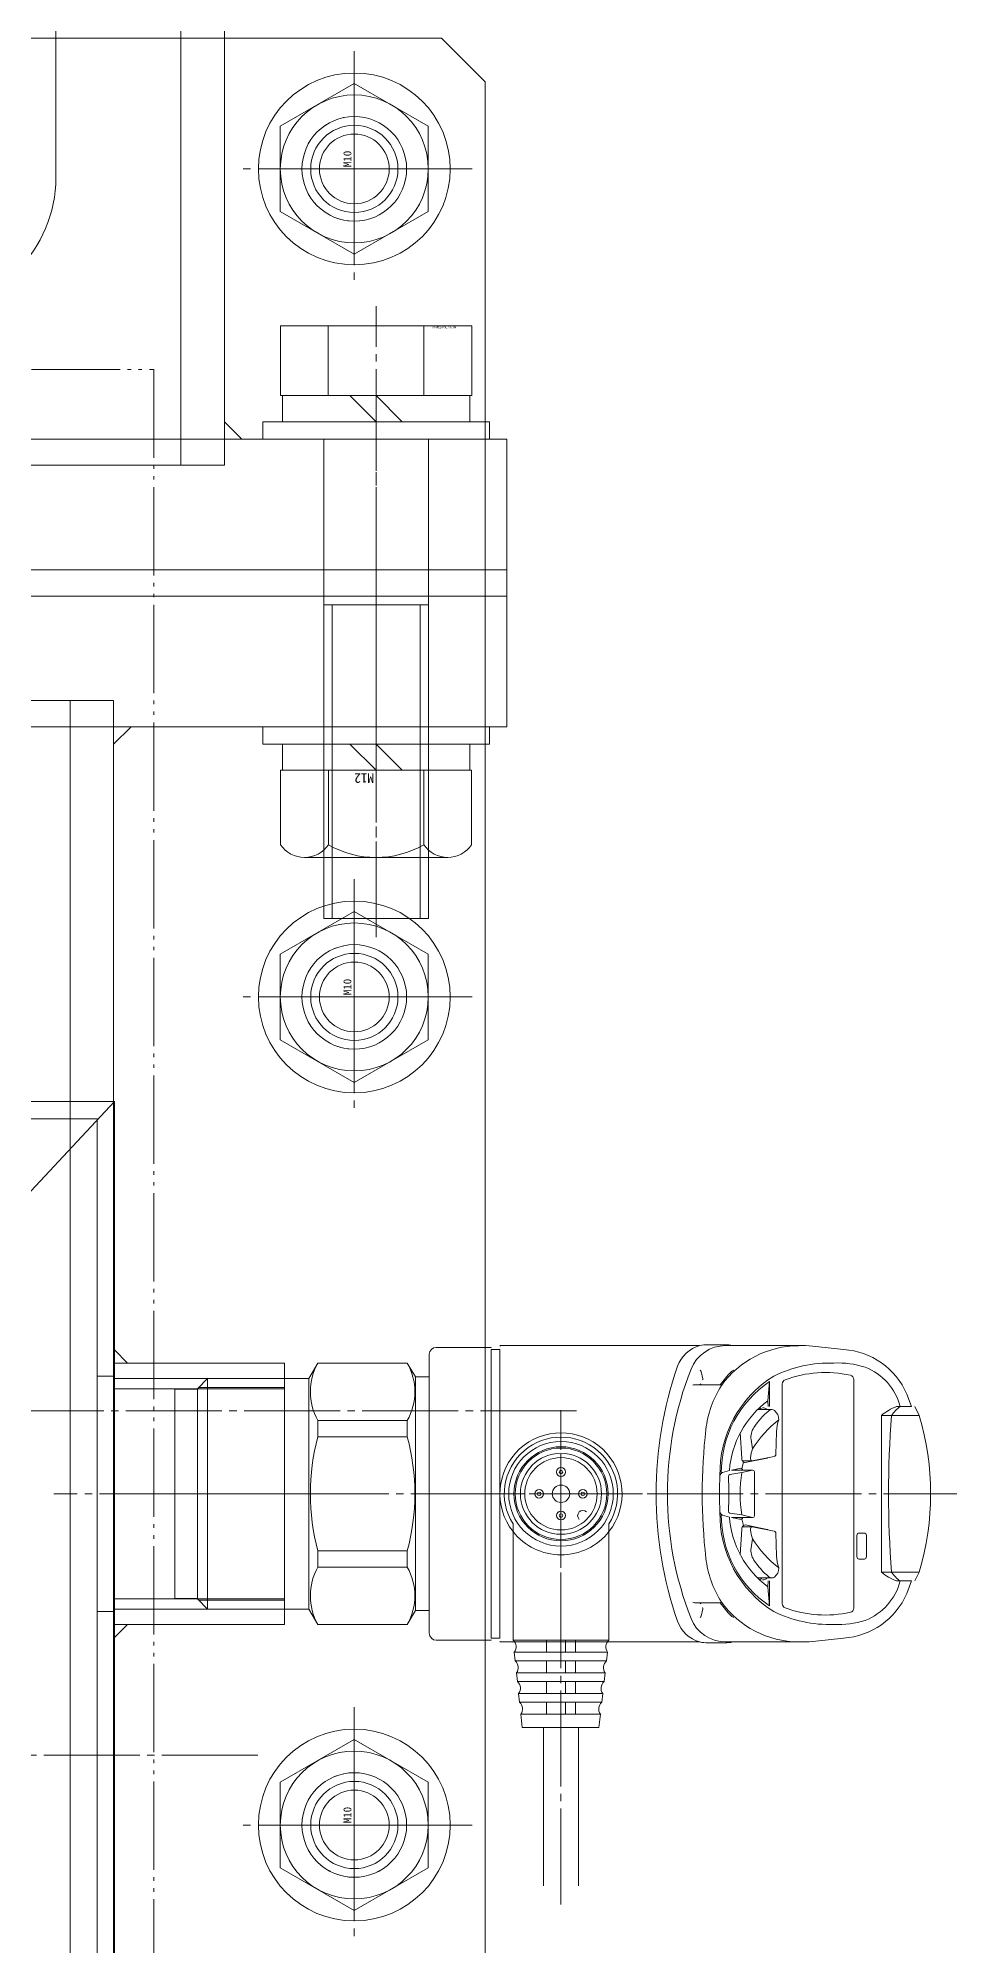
# Model space of a CAD drawing. Units: millimetres at full size. Extents: x -21196 to 21204, y -11807 to 11807.
# Drawn here: x -15538.3 to -15432.9, y -2213.5 to -1994.6 of the extents above; entities that cross this region are included whole.
import ezdxf
from ezdxf.enums import TextEntityAlignment as Align

# ---------------------------------------------------------------- set-up
doc = ezdxf.new("R2010")
doc.units = ezdxf.units.MM
doc.header["$LTSCALE"] = 0.5
doc.linetypes.add('USER3', pattern=[26.999999, 20.299999, -1.7, 0.8, -1.7, 0.8, -1.7])
doc.linetypes.add('USER4', pattern=[27.1, 22, -1.7, 1.7, -1.7])
doc.layers.add('1-0_設備-5(241129配置図菊池追記(立面図).jww)(機器配置図 260128.dwg)', color=7, linetype='Continuous', lineweight=9)
doc.styles.add('ＭＳ ゴシック', font='')
doc.styles.get('ＭＳ ゴシック').set_extended_font_data('MS Gothic')

msp = doc.modelspace()

# ---------------------------------------------------------------- linework, layer by layer
at = {"layer": '1-0_設備-5(241129配置図菊池追記(立面図).jww)(機器配置図 260128.dwg)'}
for p, q in [((-15521.9215, -1887.6477), (-15521.9215, -2043.6477)), ((-15516.9215, -2040.6477), (-15516.9215, -1890.6477)), ((-15536.2463, -1920.6477), (-15536.2463, -2010.6477)), ((-15682.1215, -1994.6477), (-15516.9215, -1994.6477)), ((-15510.5085, -2014.5477), (-15510.5085, -2004.7477)), ((-15510.5085, -2014.5477), (-15502.0215, -2019.4477)), ((-15510.4912, -2027.6477), (-15488.5519, -2027.6477)), ((-15510.4912, -2035.6477), (-15510.4912, -2027.6477)), ((-15505.0064, -2035.6477), (-15505.0064, -2027.6477)), ((-15494.0367, -2035.6477), (-15494.0367, -2027.6477)), ((-15488.5519, -2035.6477), (-15488.5519, -2027.6477)), ((-15510.4912, -2035.6477), (-15488.5519, -2035.6477)), ((-15510.2715, -2035.6477), (-15510.2715, -2038.6477)), ((-15499.5215, -2038.6477), (-15502.5215, -2035.6477)), ((-15499.5215, -2035.6477), (-15496.5215, -2038.6477)), ((-15488.7715, -2038.6477), (-15488.7715, -2035.6477)), ((-15512.5215, -2038.6477), (-15486.5215, -2038.6477)), ((-15512.5215, -2038.6477), (-15512.5215, -2040.6477)), ((-15486.5215, -2040.6477), (-15486.5215, -2038.6477)), ((-15516.9215, -2040.6477), (-15516.9215, -2043.6477)), ((-15512.5215, -2040.6477), (-15486.5215, -2040.6477)), ((-15505.5215, -2095.6477), (-15505.5215, -2040.6477)), ((-15493.5215, -2095.6477), (-15493.5215, -2040.6477)), ((-15487.0215, -2040.6477), (-15487.0215, -2073.6477)), ((-15682.1215, -2043.6477), (-15516.9215, -2043.6477)), ((-15505.5215, -2059.6477), (-15493.5215, -2059.6477)), ((-15504.5745, -2095.6477), (-15504.5745, -2059.6477)), ((-15494.4685, -2095.6477), (-15494.4685, -2059.6477)), ((-15669.4215, -2070.6477), (-15529.6215, -2070.6477)), ((-15534.6215, -3354.6477), (-15534.6215, -2070.6477)), ((-15529.6215, -2073.6477), (-15529.6215, -2070.6477)), ((-15529.6215, -3348.6477), (-15529.6215, -2073.6477)), ((-15510.2715, -2078.6477), (-15510.2715, -2075.6477)), ((-15499.5215, -2078.6477), (-15502.5215, -2075.6477)), ((-15499.5215, -2075.6477), (-15496.5215, -2078.6477)), ((-15488.7715, -2075.6477), (-15488.7715, -2078.6477)), ((-15510.4715, -2078.6477), (-15488.5715, -2078.6477)), ((-15510.4715, -2087.1807), (-15510.4715, -2078.6477)), ((-15504.9965, -2078.6477), (-15504.9965, -2087.1807)), ((-15494.0465, -2078.6477), (-15494.0465, -2087.1807)), ((-15488.5715, -2078.6477), (-15488.5715, -2087.1807)), ((-15491.3085, -2088.6477), (-15507.7335, -2088.6477)), ((-15505.5215, -2095.6477), (-15493.5215, -2095.6477)), ((-15510.5085, -2109.5477), (-15510.5085, -2099.7477)), ((-15510.5085, -2109.5477), (-15502.0215, -2114.4477)), ((-15669.5215, -2266.6477), (-15529.5215, -2116.6477)), ((-15492.6215, -2144.8477), (-15486.3715, -2144.8477)), ((-15462.4064, -2144.6477), (-15485.2715, -2144.6477)), ((-15461.4792, -2144.5477), (-15459.5424, -2144.5477)), ((-15459.434, -2144.6477), (-15458.6152, -2144.6477)), ((-15450.6608, -2144.6477), (-15458.6152, -2144.6477)), ((-15449.0994, -2144.7499), (-15445.9189, -2145.0972)), ((-15506.1941, -2146.6477), (-15495.9453, -2146.6477)), ((-15495.0215, -2148.2477), (-15495.9453, -2146.6477)), ((-15493.4215, -2148.2477), (-15493.4215, -2145.6477)), ((-15486.3215, -2145.0977), (-15486.3215, -2178.1977)), ((-15485.3215, -2145.0977), (-15486.3215, -2145.0977)), ((-15485.3215, -2178.1977), (-15485.3215, -2145.0977)), ((-15531.5215, -2148.1477), (-15529.5215, -2148.1477)), ((-15529.5215, -2148.4272), (-15510.0215, -2148.4272)), ((-15520.0215, -2149.5892), (-15518.8595, -2148.4272)), ((-15518.8595, -2174.8682), (-15518.8595, -2148.4272)), ((-15510.0215, -2148.4272), (-15518.8595, -2148.4272)), ((-15510.0215, -2148.4272), (-15510.0215, -2174.8682)), ((-15507.2215, -2174.8682), (-15507.2215, -2148.4272)), ((-15495.0215, -2175.0477), (-15495.0215, -2148.2477)), ((-15493.4215, -2148.2477), (-15495.0215, -2148.2477)), ((-15493.4215, -2175.0477), (-15493.4215, -2148.2477)), ((-15463.0208, -2149.1484), (-15460.0554, -2149.1484)), ((-15462.0712, -2148.4685), (-15462.2538, -2147.603)), ((-15454.6103, -2150.9768), (-15454.3987, -2148.777)), ((-15454.3987, -2150.9768), (-15454.3987, -2148.777)), ((-15452.9491, -2149.0369), (-15452.9491, -2174.2585)), ((-15444.7467, -2174.7527), (-15444.7467, -2148.5426)), ((-15529.5215, -2149.5892), (-15510.0215, -2149.5892)), ((-15522.6215, -2173.6477), (-15522.6215, -2149.6477)), ((-15520.0215, -2149.6477), (-15522.6215, -2149.6477)), ((-15520.0215, -2149.6477), (-15520.0215, -2173.6477)), ((-15510.0215, -2149.4472), (-15519.8795, -2149.4472)), ((-15454.5457, -2151.6477), (-15454.6103, -2150.9768)), ((-15454.3987, -2151.6477), (-15454.3987, -2150.9768)), ((-15438.6668, -2150.2103), (-15438.1284, -2151.6477)), ((-15506.1941, -2153.2255), (-15495.9453, -2153.2255)), ((-15506.1941, -2155.1093), (-15506.1941, -2153.2255)), ((-15495.9453, -2153.2255), (-15495.9453, -2155.1093)), ((-15455.7911, -2151.9955), (-15454.129, -2151.9955)), ((-15439.8637, -2151.6477), (-15438.1284, -2151.6477)), ((-15437.7443, -2151.6477), (-15437.2313, -2152.6477)), ((-15495.9453, -2155.1093), (-15506.1941, -2155.1093)), ((-15457.5864, -2157.5738), (-15457.7592, -2154.6477)), ((-15456.3786, -2156.494), (-15456.5248, -2155.4319)), ((-15453.5947, -2154.5298), (-15453.6849, -2157.126)), ((-15457.5014, -2157.8738), (-15456.4189, -2157.8738)), ((-15457.1931, -2158.0691), (-15454.6933, -2157.5551)), ((-15453.8851, -2157.3623), (-15456.3928, -2157.8709)), ((-15459.0072, -2158.9658), (-15459.8092, -2159.214)), ((-15457.5796, -2159.2228), (-15458.9452, -2159.4439)), ((-15457.8506, -2158.7357), (-15458.7862, -2158.9216)), ((-15456.349, -2158.9216), (-15458.7846, -2158.9216)), ((-15457.5821, -2158.7829), (-15457.408, -2157.9912)), ((-15457.5796, -2159.2228), (-15456.3493, -2158.9216)), ((-15456.1493, -2164.1738), (-15456.1493, -2159.1216)), ((-15529.5215, -2161.6477), (-15510.0215, -2161.6477)), ((-15441.5723, -2161.6477), (-15441.5723, -2170.6477)), ((-15459.0072, -2164.3296), (-15459.8092, -2164.0814)), ((-15457.5796, -2164.0726), (-15458.9452, -2163.8515)), ((-15456.3493, -2164.3738), (-15458.7862, -2164.3738)), ((-15457.8506, -2164.5597), (-15458.7862, -2164.3738)), ((-15457.5821, -2164.5125), (-15457.408, -2165.3041)), ((-15457.5796, -2164.0726), (-15456.3493, -2164.3738)), ((-15483.8215, -2178.4477), (-15483.8215, -2165.1118)), ((-15472.8215, -2178.4477), (-15472.8215, -2165.1118)), ((-15457.5864, -2165.7216), (-15457.7592, -2168.6477)), ((-15457.5014, -2165.4216), (-15456.4189, -2165.4216)), ((-15457.1931, -2165.2263), (-15454.6933, -2165.7403)), ((-15453.8851, -2165.9331), (-15456.3928, -2165.4244)), ((-15453.5947, -2168.7656), (-15453.6849, -2166.1694)), ((-15444.3931, -2168.8477), (-15444.3931, -2166.4477)), ((-15444.3931, -2168.8477), (-15444.3931, -2166.4477)), ((-15443.5191, -2166.1477), (-15444.1746, -2166.1477)), ((-15443.3006, -2168.8477), (-15443.3006, -2166.4477)), ((-15495.9453, -2168.186), (-15506.1941, -2168.186)), ((-15506.1941, -2170.0698), (-15506.1941, -2168.186)), ((-15495.9453, -2168.186), (-15495.9453, -2170.0698)), ((-15456.3786, -2166.8013), (-15456.5248, -2167.8635)), ((-15495.9453, -2170.0698), (-15506.1941, -2170.0698)), ((-15443.5191, -2169.1477), (-15444.1746, -2169.1477)), ((-15437.2314, -2170.6477), (-15441.5723, -2170.6477)), ((-15437.7443, -2171.6477), (-15437.2313, -2170.6477)), ((-15455.7911, -2171.2999), (-15454.129, -2171.2999)), ((-15454.5457, -2171.6477), (-15454.6103, -2172.3185)), ((-15454.6103, -2172.3185), (-15454.3987, -2174.5183)), ((-15454.3987, -2171.6477), (-15454.3987, -2172.3185)), ((-15454.3987, -2172.3185), (-15454.3987, -2174.5183)), ((-15439.8637, -2171.6477), (-15438.1284, -2171.6477)), ((-15438.6668, -2173.0851), (-15438.1284, -2171.6477)), ((-15531.5215, -2175.1477), (-15529.5215, -2175.1477)), ((-15529.5215, -2173.7062), (-15510.0215, -2173.7062)), ((-15529.5215, -2174.8682), (-15510.0215, -2174.8682)), ((-15520.0215, -2173.6477), (-15522.6215, -2173.6477)), ((-15520.0215, -2173.7062), (-15518.8595, -2174.8682)), ((-15519.8795, -2173.8482), (-15510.0215, -2173.8482)), ((-15510.0215, -2174.8682), (-15518.8595, -2174.8682)), ((-15507.2215, -2174.8682), (-15510.0215, -2174.8682)), ((-15507.2215, -2174.8682), (-15506.1941, -2176.6477)), ((-15495.0215, -2175.0477), (-15495.9453, -2176.6477)), ((-15493.4215, -2175.0477), (-15495.0215, -2175.0477)), ((-15493.4215, -2177.6477), (-15493.4215, -2175.0477)), ((-15463.0208, -2174.1477), (-15460.0554, -2174.1477)), ((-15462.0712, -2174.8276), (-15462.2538, -2175.6931)), ((-15506.1941, -2176.6477), (-15495.9453, -2176.6477)), ((-15492.6215, -2178.4477), (-15486.3715, -2178.4477)), ((-15485.3215, -2178.1977), (-15486.3215, -2178.1977)), ((-15462.4064, -2178.6477), (-15485.2715, -2178.6477)), ((-15472.8215, -2178.4477), (-15483.8215, -2178.4477)), ((-15472.9797, -2179.8227), (-15483.6772, -2179.8227)), ((-15483.5722, -2180.8227), (-15483.6772, -2179.8227)), ((-15479.9715, -2178.4477), (-15479.9715, -2179.8227)), ((-15477.8215, -2178.4477), (-15477.8215, -2179.8227)), ((-15476.6715, -2178.4477), (-15476.6715, -2179.8227)), ((-15472.9797, -2179.8227), (-15473.0947, -2180.8227)), ((-15461.4792, -2178.7477), (-15459.5424, -2178.7477)), ((-15458.6152, -2178.6477), (-15459.434, -2178.6477)), ((-15450.6608, -2178.6477), (-15458.6152, -2178.6477)), ((-15449.0994, -2178.5454), (-15445.9189, -2178.1982)), ((-15473.0947, -2180.8227), (-15483.5722, -2180.8227)), ((-15479.9715, -2180.8227), (-15479.9715, -2182.1977)), ((-15477.8215, -2180.8227), (-15477.8215, -2182.1977)), ((-15476.6715, -2180.8227), (-15476.6715, -2182.1977)), ((-15473.2528, -2182.1977), (-15483.4278, -2182.1977)), ((-15483.3228, -2183.1977), (-15483.4278, -2182.1977)), ((-15473.3678, -2183.1977), (-15483.3228, -2183.1977)), ((-15479.9715, -2183.1977), (-15479.9715, -2184.5727)), ((-15477.8215, -2183.1977), (-15477.8215, -2184.5727)), ((-15476.6715, -2183.1977), (-15476.6715, -2184.5727)), ((-15473.2528, -2182.1977), (-15473.3678, -2183.1977)), ((-15473.5259, -2184.5727), (-15483.1784, -2184.5727)), ((-15483.0734, -2185.5727), (-15483.1784, -2184.5727)), ((-15473.6409, -2185.5727), (-15483.0734, -2185.5727)), ((-15479.9715, -2185.5727), (-15479.9715, -2186.9477)), ((-15477.8215, -2185.5727), (-15477.8215, -2186.9477)), ((-15476.6715, -2185.5727), (-15476.6715, -2186.9477)), ((-15473.5259, -2184.5727), (-15473.6409, -2185.5727)), ((-15473.799, -2186.9477), (-15482.929, -2186.9477)), ((-15482.7715, -2188.4477), (-15482.929, -2186.9477)), ((-15480.3215, -2188.4477), (-15482.7715, -2188.4477)), ((-15480.3215, -2188.4477), (-15480.3215, -2206.6442)), ((-15480.3215, -2188.4477), (-15476.3215, -2188.4477)), ((-15476.3215, -2188.4477), (-15476.3215, -2206.6442)), ((-15476.3215, -2188.4477), (-15473.9715, -2188.4477)), ((-15473.799, -2186.9477), (-15473.9715, -2188.4477)), ((-15510.5085, -2204.5477), (-15510.5085, -2194.7477)), ((-15510.5085, -2204.5477), (-15502.0215, -2209.4477))]:
    msp.add_line(p, q, dxfattribs=at)
at = {"layer": '1-0_設備-5(241129配置図菊池追記(立面図).jww)(機器配置図 260128.dwg)', "linetype": 'USER4'}
for p, q in [((-15502.0215, -1996.1354), (-15502.0215, -2023.16)), ((-15502.0215, -1999.3088), (-15502.0215, -2019.9855)), ((-15502.0215, -1999.3093), (-15502.0215, -2019.986)), ((-15488.5093, -2009.6477), (-15515.5338, -2009.6477)), ((-15491.6832, -2009.6471), (-15512.3599, -2009.6471)), ((-15491.6832, -2009.6477), (-15512.3599, -2009.6477)), ((-15499.5215, -2097.8045), (-15499.5215, -2025.4072)), ((-15499.5215, -2033.2814), (-15499.5215, -2062.9081)), ((-15499.5215, -2051.6508), (-15499.5215, -2081.0242)), ((-15499.5215, -2073.6477), (-15499.5215, -2088.6477)), ((-15502.0215, -2091.1354), (-15502.0215, -2118.16)), ((-15502.0215, -2094.3088), (-15502.0215, -2114.9855)), ((-15502.0215, -2094.3093), (-15502.0215, -2114.986)), ((-15488.5093, -2104.6477), (-15515.5338, -2104.6477)), ((-15491.6832, -2104.6471), (-15512.3599, -2104.6471)), ((-15491.6832, -2104.6477), (-15512.3599, -2104.6477)), ((-15476.557, -2152.1471), (-15722.4861, -2152.1471)), ((-15478.3215, -2208.7678), (-15478.3215, -2152.0618)), ((-15478.3215, -2170.1477), (-15478.3215, -2153.1477)), ((-15506.6889, -2161.6477), (-15536.4719, -2161.6477)), ((-15522.6215, -2161.6477), (-15432.9301, -2161.6477)), ((-15468.9617, -2161.6477), (-15487.6814, -2161.6477)), ((-15502.0215, -2186.1354), (-15502.0215, -2213.16)), ((-15502.0215, -2189.3088), (-15502.0215, -2209.9855)), ((-15502.0215, -2189.3093), (-15502.0215, -2209.986)), ((-15686.6802, -2191.6477), (-15512.3629, -2191.6477)), ((-15488.5093, -2199.6477), (-15515.5338, -2199.6477)), ((-15491.6832, -2199.6471), (-15512.3599, -2199.6471)), ((-15491.6832, -2199.6477), (-15512.3599, -2199.6477))]:
    msp.add_line(p, q, dxfattribs=at)
at = {"layer": '1-0_設備-5(241129配置図菊池追記(立面図).jww)(機器配置図 260128.dwg)', "linetype": 'USER3'}
for points in [[(-15712.0215, -2304.6471), (-15712.0215, -1999.6471), (-15707.0215, -1994.6471), (-15492.0215, -1994.6471), (-15487.0215, -1999.6471), (-15487.0215, -2304.6471), (-15492.0215, -2309.6471), (-15707.0215, -2309.6471)], [(-15674.0215, -2271.6471), (-15674.0215, -2032.6471), (-15525.0215, -2032.6471), (-15525.0215, -2271.6471)]]:
    msp.add_lwpolyline(points, close=True, dxfattribs=at)
at = {"layer": '1-0_設備-5(241129配置図菊池追記(立面図).jww)(機器配置図 260128.dwg)'}
for points in [[(-15516.9215, -1994.6477), (-15492.0215, -1994.6477), (-15487.0215, -1999.6477), (-15487.0215, -2040.6477)], [(-15493.5345, -2004.7477), (-15502.0215, -1999.8477), (-15510.5085, -2004.7477)], [(-15502.0215, -2019.4477), (-15493.5345, -2014.5477), (-15493.5345, -2004.7477)], [(-15487.0215, -2073.6477), (-15487.0215, -2304.6477), (-15492.0215, -2309.6477), (-15529.6215, -2309.6477)], [(-15493.5345, -2099.7477), (-15502.0215, -2094.8477), (-15510.5085, -2099.7477)], [(-15502.0215, -2114.4477), (-15493.5345, -2109.5477), (-15493.5345, -2099.7477)], [(-15510.0215, -2148.4272), (-15507.2215, -2148.4272), (-15506.1941, -2146.6477)], [(-15437.2314, -2152.6477), (-15441.5723, -2152.6477), (-15441.5723, -2161.6477)], [(-15493.5345, -2194.7477), (-15502.0215, -2189.8477), (-15510.5085, -2194.7477)], [(-15502.0215, -2209.4477), (-15493.5345, -2204.5477), (-15493.5345, -2194.7477)]]:
    msp.add_lwpolyline(points, dxfattribs=at)
for points in [[(-15516.9215, -2040.6477), (-15516.9215, -2038.6477), (-15514.9215, -2040.6477)], [(-15714.5215, -2040.6477), (-15714.5215, -2055.6477), (-15484.5215, -2055.6477), (-15484.5215, -2040.6477)], [(-15714.5215, -2058.6477), (-15714.5215, -2055.6477), (-15484.5215, -2055.6477), (-15484.5215, -2058.6477)], [(-15714.5215, -2058.6477), (-15714.5215, -2073.6477), (-15484.5215, -2073.6477), (-15484.5215, -2058.6477)], [(-15529.6215, -2073.6477), (-15529.6215, -2075.6477), (-15527.6215, -2073.6477)], [(-15486.5215, -2075.6477), (-15512.5215, -2075.6477), (-15512.5215, -2073.6477), (-15486.5215, -2073.6477)], [(-15669.5215, -2266.6477), (-15669.5215, -2116.6477), (-15529.5215, -2116.6477), (-15529.5215, -2266.6477)], [(-15667.5215, -2264.6477), (-15667.5215, -2118.6477), (-15531.5215, -2118.6477), (-15531.5215, -2264.6477)], [(-15529.5215, -2146.6477), (-15529.5215, -2145.1477), (-15528.0215, -2146.6477)], [(-15529.5215, -2176.6477), (-15529.5215, -2146.6477), (-15510.0215, -2146.6477), (-15510.0215, -2176.6477)], [(-15529.5215, -2176.6477), (-15529.5215, -2178.1477), (-15528.0215, -2176.6477)]]:
    msp.add_lwpolyline(points, close=True, dxfattribs=at)
for centre, radius in [((-15502.0215, -2009.6477), 11), ((-15502.0215, -2009.6477), 8.487), ((-15502.0215, -2009.6477), 6), ((-15502.0215, -2009.6477), 5), ((-15502.0215, -2009.6477), 4), ((-15502.0215, -2104.6477), 11), ((-15502.0215, -2104.6477), 8.487), ((-15502.0215, -2104.6477), 6), ((-15502.0215, -2104.6477), 5), ((-15502.0215, -2104.6477), 4), ((-15478.3215, -2161.6477), 6), ((-15478.3215, -2161.6477), 5.398), ((-15478.3215, -2161.6477), 5.25), ((-15478.3215, -2161.6477), 4.65), ((-15478.3215, -2161.6477), 4.15), ((-15478.3215, -2159.1477), 0.5), ((-15478.3215, -2159.1477), 0.203), ((-15480.8215, -2161.6477), 0.5), ((-15480.8215, -2161.6477), 0.203), ((-15478.3215, -2161.6477), 1), ((-15475.8215, -2161.6477), 0.5), ((-15475.8215, -2161.6477), 0.203), ((-15478.3215, -2164.1477), 0.5), ((-15478.3215, -2164.1477), 0.203), ((-15502.0215, -2199.6477), 11), ((-15502.0215, -2199.6477), 8.487), ((-15502.0215, -2199.6477), 6), ((-15502.0215, -2199.6477), 5), ((-15502.0215, -2199.6477), 4)]:
    msp.add_circle(centre, radius, dxfattribs=at)
at = {"layer": '1-0_設備-5(241129配置図菊池追記(立面図).jww)(機器配置図 260128.dwg)', "linetype": 'USER3'}
for centre in [(-15502.0215, -2009.6471), (-15502.0215, -2104.6471), (-15502.0215, -2199.6471)]:
    msp.add_circle(centre, 6, dxfattribs=at)
at = {"layer": '1-0_設備-5(241129配置図菊池追記(立面図).jww)(機器配置図 260128.dwg)'}
for centre, radius, start, end in [((-15551.2463, -2010.6477), 15, 270, 0), ((-15507.7335, -2085.3597), 3.288, 213.626, 326.374), ((-15499.5215, -2077.6977), 10.95, 240, 300), ((-15491.3085, -2085.3597), 3.288, 213.626, 326.374), ((-15492.6215, -2145.6477), 0.8, 90, 180), ((-15486.3715, -2144.8977), 0.05, 0, 90), ((-15485.2715, -2144.6977), 0.05, 90, 180), ((-15461.3916, -2148.2895), 3.781, 105.571, 160.334), ((-15459.434, -2148.9222), 4.274, 90, 158.526), ((-15461.4792, -2148.8966), 4.349, 90, 102.311), ((-15451.0023, -2155.6563), 11.002, 90.429, 144.216), ((-15459.5424, -2148.8966), 4.349, 77.689, 90), ((-15450.5201, -2154.4725), 9.826, 81.686, 90.82), ((-15500.382, -2149.9366), 6.678, 150.496, 209.504), ((-15501.7575, -2149.9366), 6.678, 330.496, 29.504), ((-15422.8471, -2161.6477), 44.574, 160.839, 199.161), ((-15447.415, -2161.6127), 14.97, 88.535, 115.811), ((-15446.5352, -2156.6807), 10.045, 72.08, 92.837), ((-15446.4582, -2153.5616), 8.482, 23.274, 86.355), ((-15427.0851, -2161.6477), 39.036, 158.526, 201.474), ((-15462.9884, -2149.5897), 0.442, 94.2, 118.809), ((-15462.4574, -2148.9484), 0.2, 270, 336.523), ((-15462.4911, -2147.6662), 0.246, 14.899, 54.262), ((-15462.2669, -2148.5098), 0.2, 336.523, 11.914), ((-15449.7022, -2155.6566), 12.08, 147.822, 173.421), ((-15446.9802, -2159.2554), 13.114, 122.018, 181.4), ((-15460.0835, -2149.2861), 0.14, 36.76, 78.456), ((-15450.6217, -2155.7497), 11.514, 135.224, 145.017), ((-15447.4069, -2159.1804), 12.535, 123.904, 180.473), ((-15458.2904, -2148.1538), 0.72, 107.486, 134.499), ((-15452.4491, -2149.0369), 0.5, 110.439, 180), ((-15448.0143, -2160.9369), 13.2, 77.412, 110.439), ((-15445.2467, -2148.5426), 0.5, 0, 77.412), ((-15445.8313, -2153.2944), 6.617, 14.41, 68.856), ((-15448.0223, -2159.8072), 11.017, 126.725, 175.62), ((-15444.9573, -2163.8124), 13.565, 128.158, 147.35), ((-15448.4911, -2159.1988), 9.277, 130.297, 146.279), ((-15455.5183, -2152.2288), 0.394, 97.472, 109.516), ((-15455.7486, -2152.3243), 0.577, 34.769, 61.145), ((-15455.1573, -2152.3568), 0.587, 37.975, 96.574), ((-15454.1548, -2152.4984), 0.504, 53.027, 131.863), ((-15454.6087, -2153.1173), 1.271, 358.696, 53.46), ((-15448.7188, -2154.7186), 4.88, 161.201, 177.782), ((-15437.7915, -2157.1479), 5.878, 110.644, 130.035), ((-15324.8147, -2161.6483), 115.949, 175.548, 184.451), ((-15436.8386, -2155.1996), 4.392, 126.031, 144.484), ((-15467.7054, -2161.6477), 31.775, 343.546, 16.454), ((-15481.9454, -2161.6477), 25.115, 164.91, 195.09), ((-15520.194, -2161.6477), 25.115, 344.91, 15.09), ((-15478.3215, -2161.6477), 7, 321.787, 218.213), ((-15478.3215, -2161.6477), 6.5, 327.796, 212.204), ((-15396.9235, -2161.6477), 65.198, 173.505, 186.495), ((-15454.5436, -2155.159), 2, 146.279, 187.842), ((-15456.9971, -2157.5688), 0.589, 180.483, 229.025), ((-15455.9109, -2157.5865), 0.671, 173.662, 192.82), ((-15450.1451, -2158.2394), 6.473, 164.358, 173.553), ((-15456.3807, -2157.6956), 0.188, 192.162, 245.206), ((-15456.4186, -2157.7542), 0.12, 249.935, 282.485), ((-15454.7638, -2157.2717), 0.292, 283.981, 307.02), ((-15453.9348, -2157.1173), 0.25, 281.466, 358.008), ((-15419.575, -2161.6477), 40.568, 177.072, 182.928), ((-15459.6909, -2159.5961), 0.4, 107.199, 177.076), ((-15533.9246, -2161.6477), 74.838, 358.468, 1.532), ((-15458.9133, -2159.6413), 0.2, 99.197, 181.532), ((-15458.6237, -2159.1164), 0.469, 24.521, 39.614), ((-15457.7612, -2159.014), 0.292, 18.425, 107.821), ((-15443.7561, -2161.6353), 14.037, 170.107, 189.999), ((-15457.2371, -2157.8652), 0.209, 225.432, 282.174), ((-15456.3493, -2159.1216), 0.2, 0.001, 90), ((-15475.8113, -2164.1579), 0.6, 45, 225), ((-15446.9802, -2164.04), 13.114, 178.6, 237.982), ((-15459.6909, -2163.6993), 0.4, 182.924, 252.801), ((-15447.4069, -2164.115), 12.535, 179.527, 236.096), ((-15458.9133, -2163.654), 0.2, 178.468, 260.803), ((-15448.0223, -2163.4881), 11.017, 184.38, 233.275), ((-15458.6237, -2164.179), 0.469, 320.386, 335.479), ((-15457.7612, -2164.2814), 0.292, 252.179, 341.575), ((-15456.3493, -2164.1738), 0.2, 270, 359.999), ((-15478.3215, -2161.6477), 7, 218.213, 321.787), ((-15456.9971, -2165.7266), 0.589, 130.975, 179.517), ((-15457.2371, -2165.4302), 0.209, 77.826, 134.568), ((-15455.9109, -2165.7089), 0.671, 167.18, 186.338), ((-15450.1451, -2165.056), 6.473, 186.447, 195.642), ((-15456.3807, -2165.5997), 0.188, 114.794, 167.838), ((-15456.4186, -2165.5412), 0.12, 77.515, 110.065), ((-15454.7638, -2166.0237), 0.292, 52.98, 76.019), ((-15453.9348, -2166.1781), 0.25, 1.992, 78.534), ((-15444.0087, -2166.4477), 0.384, 143.933, 180), ((-15444.1746, -2166.3268), 0.179, 90, 143.933), ((-15443.5191, -2166.3268), 0.179, 36.067, 90), ((-15443.6851, -2166.4477), 0.384, 0, 36.067), ((-15454.5436, -2168.1363), 2, 172.158, 213.721), ((-15444.9573, -2159.483), 13.565, 212.65, 231.842), ((-15448.7188, -2168.5767), 4.88, 182.218, 198.799), ((-15444.0087, -2168.8477), 0.384, 180, 216.067), ((-15443.6851, -2168.8477), 0.384, 323.933, 0), ((-15500.382, -2173.3588), 6.678, 150.496, 209.504), ((-15501.7575, -2173.3588), 6.678, 330.496, 29.504), ((-15449.7022, -2167.6388), 12.08, 186.579, 212.178), ((-15448.4911, -2164.0966), 9.277, 213.721, 229.703), ((-15454.6087, -2170.1781), 1.271, 306.54, 1.304), ((-15444.1746, -2168.9685), 0.179, 216.067, 270), ((-15443.5191, -2168.9685), 0.179, 270, 323.933), ((-15437.7915, -2166.1475), 5.878, 229.965, 249.356), ((-15436.8386, -2168.0958), 4.392, 215.516, 233.969), ((-15455.5183, -2171.0666), 0.394, 250.484, 262.528), ((-15455.7486, -2170.9711), 0.577, 298.855, 325.231), ((-15455.1573, -2170.9386), 0.587, 263.426, 322.025), ((-15454.1548, -2170.7969), 0.504, 228.137, 306.973), ((-15446.4582, -2169.7338), 8.482, 273.645, 336.726), ((-15445.8313, -2170.0009), 6.617, 291.144, 345.59), ((-15462.9884, -2173.7064), 0.442, 241.191, 265.8), ((-15462.4574, -2174.3477), 0.2, 23.477, 90), ((-15462.2669, -2174.7863), 0.2, 348.086, 23.477), ((-15460.0835, -2174.01), 0.14, 281.544, 323.24), ((-15450.6217, -2167.5464), 11.514, 214.983, 224.776), ((-15451.0023, -2167.639), 11.002, 215.784, 269.571), ((-15447.415, -2161.6826), 14.97, 244.189, 271.465), ((-15452.4491, -2174.2585), 0.5, 180, 249.561), ((-15448.0143, -2162.3585), 13.2, 249.561, 282.588), ((-15445.2467, -2174.7527), 0.5, 282.588, 0), ((-15492.6215, -2177.6477), 0.8, 180, 270), ((-15461.3916, -2175.0059), 3.781, 199.666, 254.429), ((-15459.434, -2174.3732), 4.274, 201.474, 270), ((-15462.4911, -2175.6299), 0.246, 305.738, 345.101), ((-15458.2904, -2175.1423), 0.72, 225.501, 252.514), ((-15446.5352, -2166.6146), 10.045, 267.163, 287.92), ((-15486.3715, -2178.3977), 0.05, 270, 0), ((-15485.2715, -2178.5977), 0.05, 180, 270), ((-15484.468, -2179.2106), 1, 322.263, 49.725), ((-15472.1835, -2179.2177), 1, 129.649, 217.231), ((-15461.4792, -2174.3988), 4.349, 257.689, 270), ((-15459.5424, -2174.3988), 4.349, 270, 282.311), ((-15450.5201, -2168.8229), 9.826, 269.18, 278.314), ((-15484.2186, -2181.5856), 1, 322.263, 49.725), ((-15472.4566, -2181.5927), 1, 129.649, 217.231), ((-15483.9692, -2183.9606), 1, 322.263, 49.725), ((-15472.7297, -2183.9676), 1, 129.649, 217.231), ((-15483.7199, -2186.3356), 1, 322.263, 49.725), ((-15473.0028, -2186.3426), 1, 129.649, 217.231)]:
    msp.add_arc(centre, radius, start, end, dxfattribs=at)

# ---------------------------------------------------------------- texts
at = {"layer": '1-0_設備-5(241129配置図菊池追記(立面図).jww)(機器配置図 260128.dwg)', "style": 'ＭＳ ゴシック'}
for s, height, rotation, p in [('M10', 0.918, 90, (-15502.0848, -2009.4405)), ('M12', 1.102, 180, (-15499.7726, -2078.6765)), ('M10', 0.918, 90, (-15502.0848, -2104.4405)), ('M10', 0.918, 90, (-15502.0848, -2199.4405))]:
    msp.add_text(s, height=height, rotation=rotation, dxfattribs=at).set_placement(p, align=Align.BOTTOM_LEFT)
msp.add_text('BT-M12x60L,SW,PW', height=0.2203, dxfattribs=at).set_placement((-15493.1147, -2027.987), align=Align.BOTTOM_LEFT)

doc.saveas('drawing.dxf')
